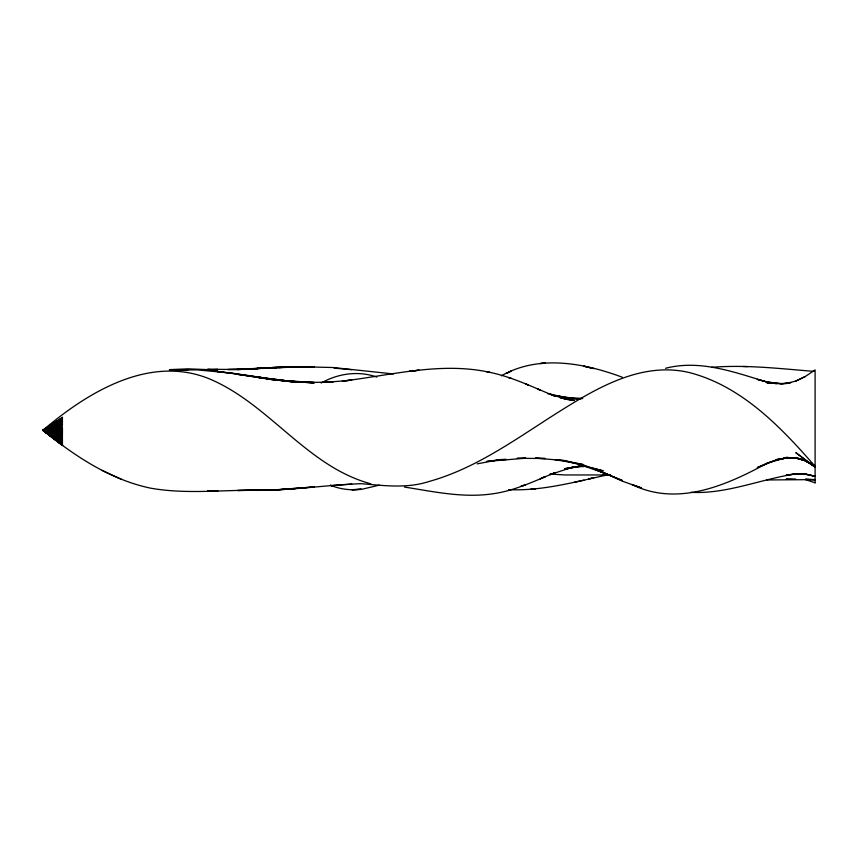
<?xml version="1.0" encoding="UTF-8"?>
<svg xmlns="http://www.w3.org/2000/svg" width="858" height="858" viewBox="0 0 858 858"><rect width="100%" height="100%" fill="white"/><g stroke="black" fill="none" stroke-linecap="round" stroke-linejoin="round"><path stroke-width="1.29" d="M62.505 417.16L42.9 430.255C74.614 455.898 109.931 479.601 150.45 488.127C185.671 494.444 221.643 489.843 257.175 490.272L237.666 490.497L276.362 489.725L314.146 486.958L276.362 489.864L257.175 490.411L276.362 489.725M62.505 417.664L42.9 430.255L62.505 445.527M795.806 381.124L805.447 376.405L815.1 369.916L815.1 482.839M62.505 418.189L42.9 430.255L62.505 445.313M62.505 418.758L42.9 430.255L62.505 445.27M62.505 419.337L42.9 430.255L62.505 445.012M321.192 383C337.988 373.509 358.451 370.474 376.823 377.091M805.447 376.458L795.806 381.038L786.175 383.537L790.99 382.539L781.359 383.837L786.175 383.44L776.533 383.623L766.913 382.153L781.359 383.74L766.913 381.896L757.282 379.375L766.913 382.035C734.276 372.158 699.946 359.352 665.518 368.296M62.505 419.937L42.9 430.255L62.505 444.776M501.383 375.804C538.792 354.386 584.212 363.031 622.436 377.295M62.505 420.57L42.9 430.255L62.505 444.669M62.505 421.224L42.9 430.255L62.505 444.272M62.505 421.954L42.9 430.255L50.525 435.671M62.505 422.704L42.9 430.255L62.505 443.843M62.505 423.53L42.9 430.255L50.525 435.414M62.505 424.485L42.9 430.255L62.505 443.371M379.215 485.156L361.293 489.425L351.78 489.714L361.293 489.157C350.933 490.637 340.261 489.274 330.587 485.296L332.936 486.272L330.587 485.231M477.155 463.856L496.546 460.21L486.851 461.422L525.75 458.193L517.213 458.333L545.216 458.483L535.489 458.129L564.618 460.607L554.922 459.631L583.955 464.714L565.905 460.928M508.665 489.682C542.031 491.087 574.549 482.014 606.842 475.032M62.505 425.665L42.9 430.255L62.505 442.889M574.292 482.271L583.955 480.201M62.505 427.027L42.9 430.255L50.525 435.124M62.505 428.153L42.9 430.255L62.505 442.374M295.313 488.749L276.362 489.843C304.729 488.599 332.915 484.695 361.293 483.687C383.676 485.542 406.628 488.717 428.646 481.606C475.171 468.768 514.736 439.897 554.922 414.339C594.626 389.242 640.744 360.768 689.757 372.672C741.87 386.282 780.887 427.059 815.1 466.377M530.619 489.199L535.489 488.717M332.936 485.499L351.78 484.094M533.054 488.963L535.489 488.749M262.291 368.457L276.362 367.256L314.146 366.87L295.313 366.677L237.666 369.605L257.175 368.404L227.767 369.519L237.666 369.498L207.615 369.294L217.76 370.002L188.159 368.843L169.476 369.626M711.496 367.321C745.666 364.575 779.868 368.629 813.899 371.375M62.505 428.946L42.9 430.255C87.087 392.792 148.091 355.105 207.615 378.142C268.661 402.745 306.252 466.398 370.838 483.805M278.882 367.674L295.313 366.677M581.542 398.584L575.504 398.949L582.743 398.444L564.618 397.372L574.292 398.541L554.922 395.667L550.075 394.122L554.922 396.16C533.365 387.398 512.226 376.919 489.274 372.222C440.326 361.636 390.98 375.407 342.342 381.102L351.78 380.105C326.726 382.668 301.319 383.719 276.362 379.676L295.313 381.735C269.273 379.965 243.779 373.723 217.76 371.75L227.767 372.78L197.34 369.905L169.476 370.045M766.913 479.954L815.1 479.611L805.447 479.247L815.1 479.847M62.505 429.568L42.9 430.255L49.432 434.169M62.505 430.105L42.9 430.255L62.505 441.838M297.833 366.934L257.175 368.543L276.362 367.256L295.313 367.31M306.617 366.892L332.936 367.514L393.629 373.97M62.505 430.587L42.9 430.255L62.505 441.269M690.969 492.342C727.005 494.197 760.778 479.043 795.806 473.906L786.175 475.053L795.806 474.045L805.447 474.142L795.806 473.798L805.447 474.313L815.1 476.233L805.447 474.034L815.1 476.394M742.835 366.495L747.65 366.613M334.116 368.103L351.78 369.723M62.505 431.038L42.9 430.255L46.364 432.185M608.032 474.806L603.228 474.581L610.435 474.957L564.618 474.957L550.064 474.034M62.505 431.467L42.9 430.255L62.505 440.669M62.505 431.896L42.9 430.255L46.364 432.024M574.292 399.946L564.618 399.099L574.292 400.536L559.77 397.458L564.618 398.841L554.922 395.677L564.618 397.211L547.64 393.64M62.505 432.325L42.9 430.255L62.505 440.036M583.955 466.119L587.569 466.505L577.917 466.269L583.955 466.441L574.292 466.945L583.955 465.873L564.618 468.683L574.292 467.267L564.618 469.347L574.292 466.591L550.075 474.613L554.922 472.726C534.341 481.07 513.996 491.141 491.698 493.94C462.473 498.058 433.247 491.548 404.472 487.054M237.666 374.313L295.313 381.971L314.146 382.454L276.362 380.18L314.146 383.043L276.362 379.89L237.666 374.313L276.362 380.362L257.175 376.791M62.505 432.764L42.9 430.255L62.505 439.382M62.505 433.258L42.9 430.255L46.364 431.853M62.505 433.762L42.9 430.255L62.505 438.695M62.505 434.33L42.9 430.255L62.505 437.988M62.505 434.985L42.9 430.255L62.505 437.248M565.905 461.014L603.228 470.849L583.955 465.969L603.228 472.747L593.597 468.704M62.505 435.703L42.9 430.255L62.505 436.454M805.447 479.579L815.1 482.818M121.418 479.29L101.845 470.313M591.183 467.878L622.436 480.587L603.228 472.415L622.436 481.209L641.58 487.998L632.024 484.545C677.509 506.928 726.179 485.435 766.913 463.352L757.282 467.589L776.533 459.856L766.913 463.213L786.175 457.711L776.533 459.942L786.175 458.065L795.806 457.893L786.175 457.904L795.806 458.183L804.246 460.156L795.806 457.968L805.447 460.789L795.806 457.507L805.447 460.918L815.1 465.937L805.447 460.853L815.1 466.473L805.447 460.607L815.1 467.063L795.806 452.67L815.1 467.117M52.703 437.215L59.245 441.859M511.111 371.182L506.22 373.445L511.111 371.182M545.216 476.619L540.358 478.796L545.216 476.619M525.75 484.684L520.87 486.4L525.75 484.684M593.597 477.885L588.781 478.839L593.597 477.906M786.175 458.065L776.533 459.556L786.175 458.129M418.961 370.227L409.298 371.385L418.961 370.227M545.216 363.041L540.358 363.524L545.216 363.073M178.872 369.605L169.476 370.216L178.872 369.669M276.362 367.739L257.175 368.307L276.362 367.739M506.22 459.448L496.546 459.706L506.22 459.47M217.76 369.423L207.615 369.691L217.76 369.498M188.159 369.584L178.872 369.798L188.159 369.659M332.936 382.035L323.541 382.26L332.936 382.035M217.76 490.894L207.615 491.044L217.76 490.948M257.175 369.058L237.666 369.208L257.175 369.058M795.806 479.343L786.175 479.15L795.806 479.365M776.533 383.515L766.913 382.893L776.533 383.526M795.806 458.183L786.175 457.4L795.806 458.204M237.666 373.97L227.767 372.93L237.666 374.024M276.362 379.515L258.451 377.477L295.313 382.303L276.362 379.515M489.274 372.233L486.851 371.75L489.274 372.233M593.597 368.554L583.955 366.227L593.597 368.554M511.111 378.357L508.665 377.552L511.111 378.378M528.185 384.963L525.75 383.998L528.185 385.038M540.358 390.143L537.923 389.071L540.358 390.143"/></g></svg>
